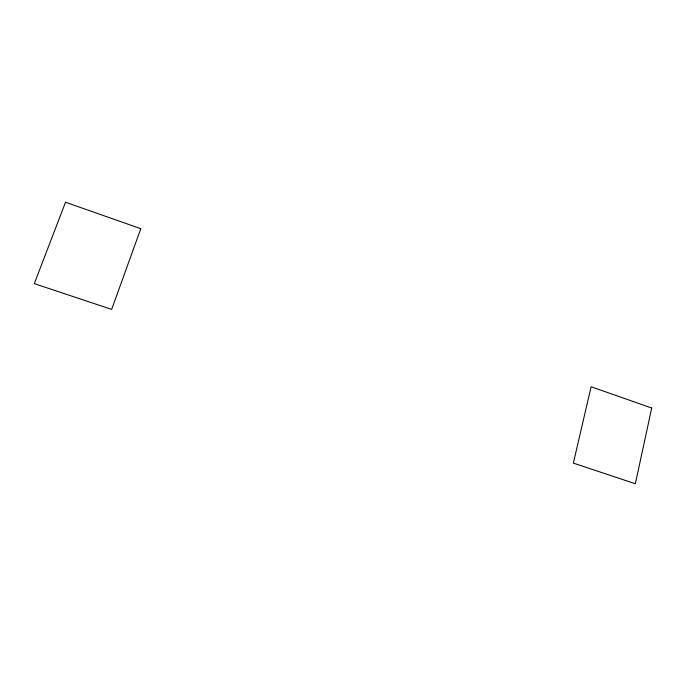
<?xml version="1.0" encoding="UTF-8"?>
<svg xmlns="http://www.w3.org/2000/svg" width="686" height="686" viewBox="0 0 686 686"><rect width="100%" height="100%" fill="white"/><g stroke="black" fill="none" stroke-linecap="round" stroke-linejoin="round"><path stroke-width="1.03" d="M651.7 408.024L635.347 483.75L573.359 463.11L591.109 386.75L651.7 408.024M140.802 228.678L111.664 309.386L34.3 283.627L65.522 202.25L140.802 228.678"/></g></svg>
